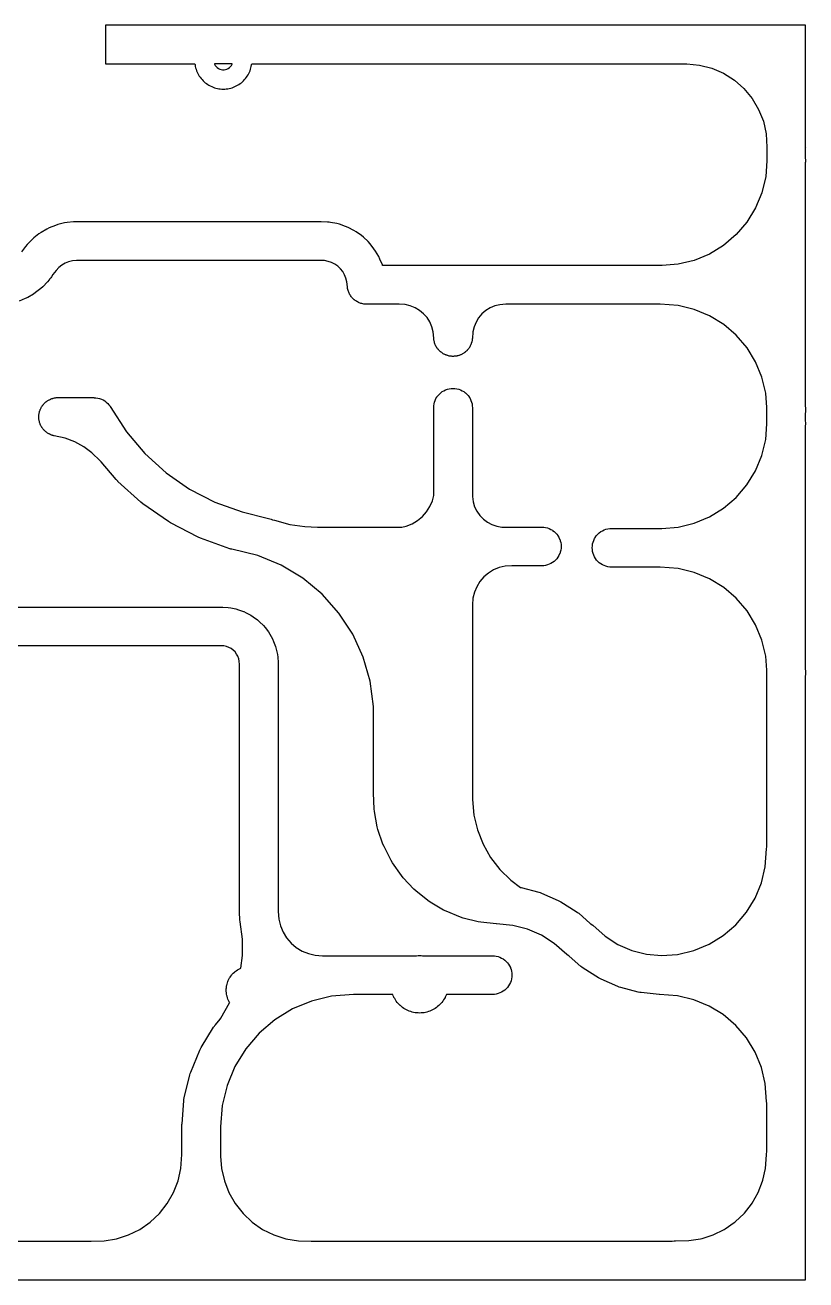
# Model space of a CAD drawing. Header units: millimetres. Extents: x 132 to 254, y 0 to 98.
# Drawn here: x 192.8 to 253.9, y -0.3 to 97.8 of the extents above; entities that cross this region are included whole.
import ezdxf

# ---------------------------------------------------------------- set-up
doc = ezdxf.new("R2010")
doc.units = ezdxf.units.MM
doc.layers.get('0').update_dxf_attribs({"linetype": 'CONTINUOUS', "true_color": 0xffffff})

msp = doc.modelspace()

# ---------------------------------------------------------------- linework, layer by layer
for points in [[(187.741, -0.277), (197.913, -0.277), (197.944, -0.278), (197.944, -0.278), (197.944, -0.278), (198.03, -0.277), (215.168, -0.277), (215.255, -0.278), (215.256, -0.278), (215.256, -0.278), (215.288, -0.277), (243.817, -0.277), (244.022, -0.29), (244.023, -0.29), (244.023, -0.29), (244.023, -0.29), (244.328, -0.277), (253.825, -0.277), (253.825, -0.277), (253.827, -0.277), (253.828, -0.276), (253.829, -0.276), (253.83, -0.276), (253.831, -0.275), (253.832, -0.274), (253.833, -0.274), (253.834, -0.273), (253.835, -0.272), (253.836, -0.271), (253.836, -0.27), (253.837, -0.268), (253.837, -0.267), (253.837, -0.266), (253.837, -0.265), (253.837, -0.264), (253.837, 46.931), (253.846, 46.982), (253.846, 46.982), (253.846, 46.983), (253.856, 47.13), (253.856, 47.13), (253.856, 47.131), (253.852, 47.278), (253.852, 47.278), (253.852, 47.279), (253.837, 47.462), (253.837, 66.494), (253.842, 66.551), (253.842, 66.552), (253.842, 66.552), (253.846, 66.699), (253.846, 66.7), (253.846, 66.7), (253.837, 66.821), (253.837, 67.472), (253.846, 67.523), (253.846, 67.523), (253.846, 67.524), (253.856, 67.671), (253.856, 67.671), (253.856, 67.672), (253.852, 67.819), (253.852, 67.819), (253.852, 67.82), (253.837, 68.003), (253.837, 87.032), (253.842, 87.09), (253.842, 87.09), (253.842, 87.09), (253.846, 87.237), (253.846, 87.238), (253.846, 87.239), (253.837, 87.359), (253.837, 88.19), (253.838, 88.193), (253.838, 88.194), (253.838, 88.194), (253.837, 88.218), (253.837, 97.734), (253.837, 97.735), (253.837, 97.736), (253.837, 97.737), (253.837, 97.738), (253.836, 97.74), (253.836, 97.741), (253.835, 97.742), (253.834, 97.743), (253.833, 97.744), (253.832, 97.744), (253.831, 97.745), (253.83, 97.746), (253.829, 97.746), (253.828, 97.746), (253.827, 97.747), (253.825, 97.747), (253.825, 97.747), (244.769, 97.747), (244.719, 97.752), (244.719, 97.752), (244.718, 97.752), (244.571, 97.758), (244.571, 97.758), (244.57, 97.758), (244.423, 97.75), (244.423, 97.75), (244.422, 97.75), (244.399, 97.747), (199.136, 97.747), (199.135, 97.747), (199.134, 97.747), (199.133, 97.746), (199.132, 97.746), (199.131, 97.746), (199.129, 97.745), (199.128, 97.744), (199.127, 97.744), (199.127, 97.743), (199.126, 97.742), (199.125, 97.741), (199.125, 97.74), (199.124, 97.738), (199.124, 97.737), (199.123, 97.736), (199.123, 97.735), (199.123, 97.734), (199.123, 94.742), (199.123, 94.741), (199.123, 94.74), (199.124, 94.739), (199.124, 94.738), (199.125, 94.737), (199.125, 94.735), (199.126, 94.734), (199.127, 94.733), (199.127, 94.733), (199.128, 94.732), (199.129, 94.731), (199.131, 94.731), (199.132, 94.73), (199.133, 94.73), (199.134, 94.729), (199.135, 94.729), (199.136, 94.729), (206.104, 94.729), (206.114, 94.646), (206.114, 94.646), (206.114, 94.645), (206.137, 94.53), (206.137, 94.529), (206.137, 94.529), (206.164, 94.418), (206.164, 94.418), (206.164, 94.418), (206.196, 94.305), (206.196, 94.304), (206.196, 94.304), (206.237, 94.193), (206.237, 94.193), (206.237, 94.193), (206.281, 94.087), (206.281, 94.087), (206.281, 94.087), (206.331, 93.98), (206.331, 93.979), (206.331, 93.979), (206.389, 93.876), (206.389, 93.876), (206.389, 93.876), (206.448, 93.779), (206.448, 93.779), (206.449, 93.778), (206.514, 93.68), (206.514, 93.68), (206.515, 93.68), (206.588, 93.587), (206.588, 93.587), (206.588, 93.587), (206.662, 93.5), (206.662, 93.5), (206.662, 93.5), (206.742, 93.413), (206.743, 93.413), (206.743, 93.412), (206.829, 93.333), (206.829, 93.332), (206.83, 93.332), (206.916, 93.258), (206.917, 93.258), (206.917, 93.258), (207.009, 93.185), (207.01, 93.185), (207.01, 93.184), (207.108, 93.119), (207.108, 93.119), (207.108, 93.119), (207.206, 93.059), (207.206, 93.059), (207.206, 93.059), (207.309, 93.001), (207.309, 93.001), (207.31, 93.001), (207.417, 92.952), (207.417, 92.951), (207.417, 92.951), (207.522, 92.908), (207.523, 92.908), (207.523, 92.908), (207.633, 92.867), (207.634, 92.867), (207.634, 92.866), (207.748, 92.834), (207.748, 92.834), (207.748, 92.834), (207.859, 92.808), (207.859, 92.808), (207.859, 92.808), (207.975, 92.785), (207.976, 92.785), (207.976, 92.784), (208.093, 92.771), (208.093, 92.771), (208.093, 92.771), (208.207, 92.762), (208.207, 92.762), (208.208, 92.762), (208.325, 92.757), (208.326, 92.757), (208.326, 92.757), (208.444, 92.762), (208.444, 92.762), (208.444, 92.762), (208.558, 92.771), (208.558, 92.771), (208.559, 92.771), (208.675, 92.784), (208.676, 92.785), (208.676, 92.785), (208.792, 92.808), (208.792, 92.808), (208.792, 92.808), (208.903, 92.834), (208.904, 92.834), (208.904, 92.834), (209.017, 92.866), (209.018, 92.867), (209.018, 92.867), (209.129, 92.908), (209.129, 92.908), (209.129, 92.908), (209.234, 92.951), (209.235, 92.951), (209.235, 92.952), (209.342, 93.001), (209.342, 93.001), (209.343, 93.001), (209.445, 93.059), (209.446, 93.059), (209.446, 93.059), (209.543, 93.119), (209.543, 93.119), (209.543, 93.119), (209.641, 93.184), (209.642, 93.185), (209.642, 93.185), (209.735, 93.258), (209.735, 93.258), (209.735, 93.258), (209.822, 93.332), (209.822, 93.332), (209.822, 93.333), (209.909, 93.412), (209.909, 93.413), (209.909, 93.413), (209.989, 93.5), (209.989, 93.5), (209.99, 93.5), (210.064, 93.587), (210.064, 93.587), (210.064, 93.587), (210.137, 93.68), (210.137, 93.68), (210.137, 93.68), (210.203, 93.778), (210.203, 93.779), (210.203, 93.779), (210.263, 93.876), (210.263, 93.876), (210.263, 93.876), (210.32, 93.979), (210.321, 93.979), (210.321, 93.98), (210.37, 94.087), (210.37, 94.087), (210.37, 94.087), (210.414, 94.193), (210.414, 94.193), (210.414, 94.193), (210.455, 94.304), (210.455, 94.304), (210.455, 94.305), (210.487, 94.418), (210.487, 94.418), (210.487, 94.418), (210.514, 94.529), (210.514, 94.529), (210.514, 94.53), (210.537, 94.645), (210.537, 94.646), (210.537, 94.646), (210.547, 94.729), (244.545, 94.729), (245.546, 94.635), (246.512, 94.386), (247.428, 93.99), (248.27, 93.455), (249.018, 92.796), (249.654, 92.027), (250.162, 91.168), (250.529, 90.241), (250.747, 89.267), (250.812, 88.22), (250.812, 87.148), (250.717, 85.917), (250.416, 84.662), (249.922, 83.468), (249.248, 82.367), (248.409, 81.384), (247.427, 80.545), (246.326, 79.869), (245.133, 79.374), (243.877, 79.072), (242.626, 78.972), (220.771, 78.972), (220.759, 79.012), (220.758, 79.012), (220.758, 79.013), (220.57, 79.478), (220.57, 79.478), (220.57, 79.479), (220.476, 79.671), (220.476, 79.671), (220.476, 79.672), (220.223, 80.106), (220.223, 80.106), (220.223, 80.106), (220.102, 80.283), (220.102, 80.284), (220.102, 80.284), (219.791, 80.677), (219.79, 80.678), (219.79, 80.678), (219.646, 80.836), (219.645, 80.836), (219.645, 80.837), (219.281, 81.182), (219.281, 81.182), (219.28, 81.183), (219.115, 81.318), (219.114, 81.319), (219.114, 81.319), (218.704, 81.609), (218.704, 81.609), (218.704, 81.609), (218.521, 81.72), (218.52, 81.72), (218.52, 81.72), (218.073, 81.949), (218.073, 81.949), (218.072, 81.949), (217.875, 82.033), (217.875, 82.033), (217.875, 82.033), (217.4, 82.196), (217.4, 82.196), (217.399, 82.196), (217.192, 82.251), (217.192, 82.251), (217.191, 82.251), (216.698, 82.345), (216.698, 82.345), (216.698, 82.345), (216.588, 82.362), (216.588, 82.362), (216.587, 82.362), (216.477, 82.37), (216.477, 82.37), (216.476, 82.37), (215.975, 82.39), (215.975, 82.39), (215.974, 82.39), (215.945, 82.39), (215.916, 82.391), (215.915, 82.391), (215.915, 82.391), (196.779, 82.391), (196.779, 82.391), (196.778, 82.391), (196.776, 82.391), (196.774, 82.391), (196.774, 82.391), (196.773, 82.391), (196.702, 82.387), (196.631, 82.384), (196.631, 82.384), (196.63, 82.384), (196.628, 82.384), (196.626, 82.383), (196.626, 82.383), (196.625, 82.383), (196.114, 82.331), (196.114, 82.331), (196.114, 82.331), (195.906, 82.295), (195.905, 82.295), (195.905, 82.295), (195.406, 82.172), (195.406, 82.171), (195.405, 82.171), (195.205, 82.106), (195.204, 82.106), (195.204, 82.106), (194.728, 81.914), (194.727, 81.914), (194.727, 81.914), (194.537, 81.821), (194.537, 81.821), (194.536, 81.821), (194.092, 81.564), (194.091, 81.564), (194.091, 81.564), (193.916, 81.445), (193.916, 81.445), (193.915, 81.445), (193.511, 81.128), (193.511, 81.128), (193.511, 81.128), (193.354, 80.986), (193.354, 80.986), (193.353, 80.985), (192.998, 80.615), (192.997, 80.615), (192.997, 80.614), (192.865, 80.456), (192.864, 80.456), (192.864, 80.456), (192.563, 80.04)], [(182.387, 52.287), (208.173, 52.287), (208.174, 52.287), (208.174, 52.287), (208.225, 52.285), (208.276, 52.284), (208.276, 52.284), (208.276, 52.284), (208.693, 52.255), (208.694, 52.255), (208.694, 52.255), (208.907, 52.225), (208.907, 52.225), (208.907, 52.225), (209.316, 52.137), (209.317, 52.137), (209.317, 52.137), (209.523, 52.077), (209.524, 52.077), (209.524, 52.077), (209.916, 51.932), (209.916, 51.932), (209.917, 51.932), (210.112, 51.843), (210.113, 51.843), (210.113, 51.843), (210.48, 51.643), (210.481, 51.643), (210.481, 51.643), (210.662, 51.527), (210.662, 51.527), (210.663, 51.527), (210.998, 51.277), (210.998, 51.277), (210.998, 51.276), (211.161, 51.136), (211.161, 51.136), (211.161, 51.136), (211.458, 50.84), (211.458, 50.84), (211.458, 50.84), (211.599, 50.678), (211.599, 50.678), (211.6, 50.677), (211.851, 50.343), (211.851, 50.343), (211.851, 50.342), (211.967, 50.162), (211.967, 50.162), (211.968, 50.161), (212.168, 49.794), (212.169, 49.794), (212.169, 49.794), (212.258, 49.599), (212.258, 49.598), (212.258, 49.598), (212.405, 49.206), (212.405, 49.206), (212.405, 49.205), (212.466, 49), (212.466, 48.999), (212.466, 48.999), (212.555, 48.59), (212.555, 48.59), (212.555, 48.589), (212.586, 48.377), (212.586, 48.377), (212.586, 48.376), (212.616, 47.959), (212.616, 47.959), (212.616, 47.959), (212.617, 47.905), (212.62, 47.852), (212.62, 47.851), (212.62, 47.851), (212.62, 28.495), (212.666, 27.903), (212.791, 27.385), (212.995, 26.892), (213.274, 26.437), (213.62, 26.031), (214.026, 25.684), (214.481, 25.406), (214.974, 25.202), (215.493, 25.077), (216.083, 25.03), (223.377, 25.036), (223.428, 25.042), (223.428, 25.042), (223.429, 25.042), (223.544, 25.051), (223.544, 25.051), (223.544, 25.051), (223.662, 25.056), (223.662, 25.056), (223.663, 25.056), (223.78, 25.051), (223.781, 25.051), (223.781, 25.051), (223.896, 25.042), (223.896, 25.042), (223.896, 25.042), (223.944, 25.036), (229.361, 25.041), (229.361, 25.041), (229.361, 25.041), (229.508, 25.033), (229.509, 25.033), (229.51, 25.033), (229.655, 25.012), (229.656, 25.012), (229.657, 25.012), (229.799, 24.976), (229.8, 24.976), (229.801, 24.976), (229.939, 24.926), (229.94, 24.926), (229.94, 24.926), (230.073, 24.863), (230.074, 24.863), (230.075, 24.862), (230.201, 24.787), (230.201, 24.786), (230.202, 24.786), (230.32, 24.698), (230.321, 24.698), (230.321, 24.698), (230.43, 24.599), (230.431, 24.598), (230.431, 24.598), (230.53, 24.489), (230.531, 24.488), (230.531, 24.488), (230.619, 24.37), (230.619, 24.369), (230.619, 24.369), (230.695, 24.243), (230.695, 24.242), (230.696, 24.242), (230.759, 24.108), (230.759, 24.108), (230.759, 24.107), (230.809, 23.969), (230.809, 23.968), (230.809, 23.968), (230.845, 23.825), (230.845, 23.824), (230.845, 23.824), (230.867, 23.678), (230.867, 23.677), (230.867, 23.677), (230.875, 23.53), (230.875, 23.529), (230.875, 23.529), (230.867, 23.382), (230.867, 23.381), (230.867, 23.38), (230.846, 23.235), (230.846, 23.234), (230.846, 23.233), (230.81, 23.091), (230.81, 23.09), (230.81, 23.089), (230.76, 22.951), (230.76, 22.95), (230.76, 22.95), (230.697, 22.817), (230.697, 22.816), (230.696, 22.815), (230.621, 22.689), (230.62, 22.689), (230.62, 22.688), (230.532, 22.57), (230.532, 22.569), (230.532, 22.569), (230.433, 22.46), (230.432, 22.459), (230.432, 22.459), (230.323, 22.36), (230.322, 22.359), (230.322, 22.359), (230.204, 22.271), (230.203, 22.271), (230.203, 22.271), (230.077, 22.195), (230.076, 22.195), (230.075, 22.194), (229.942, 22.131), (229.942, 22.131), (229.941, 22.131), (229.803, 22.081), (229.802, 22.081), (229.802, 22.081), (229.659, 22.045), (229.658, 22.045), (229.658, 22.045), (229.512, 22.023), (229.511, 22.023), (229.511, 22.023), (229.364, 22.015), (229.364, 22.015), (229.363, 22.015), (225.761, 22.013), (225.758, 22.004), (225.758, 22.004), (225.758, 22.004), (225.714, 21.897), (225.714, 21.897), (225.714, 21.897), (225.664, 21.79), (225.664, 21.789), (225.664, 21.789), (225.606, 21.686), (225.606, 21.686), (225.606, 21.686), (225.546, 21.587), (225.546, 21.587), (225.546, 21.587), (225.48, 21.489), (225.48, 21.489), (225.48, 21.488), (225.407, 21.396), (225.406, 21.396), (225.406, 21.395), (225.331, 21.308), (225.331, 21.308), (225.331, 21.307), (225.251, 21.221), (225.251, 21.221), (225.25, 21.22), (225.164, 21.14), (225.164, 21.14), (225.164, 21.14), (225.076, 21.065), (225.076, 21.065), (225.076, 21.065), (224.983, 20.992), (224.983, 20.992), (224.982, 20.991), (224.884, 20.926), (224.884, 20.926), (224.884, 20.926), (224.786, 20.865), (224.786, 20.865), (224.785, 20.865), (224.683, 20.808), (224.682, 20.807), (224.682, 20.807), (224.575, 20.758), (224.574, 20.758), (224.574, 20.758), (224.468, 20.714), (224.468, 20.714), (224.467, 20.713), (224.357, 20.673), (224.356, 20.673), (224.356, 20.672), (224.243, 20.64), (224.242, 20.64), (224.242, 20.64), (224.13, 20.613), (224.13, 20.613), (224.13, 20.613), (224.014, 20.59), (224.014, 20.59), (224.013, 20.59), (223.896, 20.576), (223.896, 20.576), (223.896, 20.576), (223.781, 20.567), (223.781, 20.567), (223.78, 20.567), (223.663, 20.563), (223.662, 20.563), (223.662, 20.563), (223.544, 20.567), (223.544, 20.567), (223.544, 20.567), (223.429, 20.576), (223.428, 20.576), (223.428, 20.576), (223.311, 20.59), (223.311, 20.59), (223.31, 20.59), (223.195, 20.613), (223.195, 20.613), (223.194, 20.613), (223.082, 20.64), (223.082, 20.64), (223.082, 20.64), (222.968, 20.672), (222.968, 20.673), (222.968, 20.673), (222.857, 20.713), (222.857, 20.714), (222.857, 20.714), (222.75, 20.758), (222.75, 20.758), (222.75, 20.758), (222.643, 20.807), (222.642, 20.807), (222.642, 20.808), (222.539, 20.865), (222.539, 20.865), (222.539, 20.865), (222.44, 20.926), (222.44, 20.926), (222.44, 20.926), (222.342, 20.991), (222.342, 20.992), (222.341, 20.992), (222.249, 21.065), (222.249, 21.065), (222.248, 21.065), (222.161, 21.14), (222.161, 21.14), (222.16, 21.14), (222.074, 21.22), (222.074, 21.221), (222.073, 21.221), (221.993, 21.307), (221.993, 21.308), (221.993, 21.308), (221.918, 21.395), (221.918, 21.396), (221.918, 21.396), (221.845, 21.488), (221.845, 21.489), (221.844, 21.489), (221.779, 21.587), (221.779, 21.587), (221.779, 21.587), (221.719, 21.686), (221.718, 21.686), (221.718, 21.686), (221.661, 21.789), (221.66, 21.789), (221.66, 21.79), (221.611, 21.897), (221.611, 21.897), (221.611, 21.897), (221.567, 22.004), (221.567, 22.004), (221.566, 22.004), (221.564, 22.01), (218.502, 22.007), (216.781, 21.872), (215.214, 21.496), (213.726, 20.879), (212.352, 20.038), (211.127, 18.991), (210.08, 17.766), (209.238, 16.393), (208.621, 14.904), (208.245, 13.339), (208.116, 11.674), (208.116, 9.383), (208.188, 8.411), (208.406, 7.448), (208.764, 6.528), (209.254, 5.671), (209.865, 4.896), (210.584, 4.22), (211.395, 3.657), (212.281, 3.221), (213.221, 2.92), (214.195, 2.761), (215.187, 2.748), (243.405, 2.748), (243.564, 2.768), (243.565, 2.769), (243.566, 2.769), (243.566, 2.769), (243.673, 2.763), (244.701, 2.777), (245.622, 2.927), (245.74, 2.956), (246.615, 3.236), (247.47, 3.658), (247.547, 3.706), (248.256, 4.198), (248.335, 4.258), (249.021, 4.904), (249.047, 4.934), (249.603, 5.639), (249.658, 5.718), (250.13, 6.544), (250.468, 7.414), (250.497, 7.503), (250.706, 8.427), (250.784, 9.484), (250.784, 9.561), (250.784, 9.561), (250.785, 9.562), (250.785, 9.563), (250.812, 9.709), (250.812, 13.484), (250.807, 13.508), (250.807, 13.508), (250.807, 13.509), (250.788, 13.655), (250.788, 13.655), (250.788, 13.656), (250.677, 15.063), (250.375, 16.319), (249.881, 17.513), (249.206, 18.615), (248.367, 19.598), (247.384, 20.437), (246.283, 21.112), (245.089, 21.607), (243.832, 21.909), (242.426, 22.02), (242.425, 22.02), (242.425, 22.02), (242.412, 22.022), (242.399, 22.023), (242.398, 22.023), (242.398, 22.023), (240.986, 22.16), (240.986, 22.16), (240.985, 22.16), (240.869, 22.176), (240.869, 22.176), (240.868, 22.176), (240.753, 22.201), (240.753, 22.201), (240.753, 22.201), (239.38, 22.558), (239.379, 22.558), (239.379, 22.558), (239.267, 22.592), (239.267, 22.592), (239.266, 22.592), (239.157, 22.634), (239.157, 22.634), (239.157, 22.634), (237.856, 23.199), (237.855, 23.2), (237.75, 23.25), (237.749, 23.25), (237.749, 23.251), (237.648, 23.31), (237.648, 23.31), (237.648, 23.31), (236.45, 24.07), (236.449, 24.07), (236.449, 24.07), (236.353, 24.137), (236.353, 24.137), (236.352, 24.137), (236.262, 24.211), (236.261, 24.211), (236.261, 24.211), (235.366, 24.998), (235.282, 25.053), (235.281, 25.053), (235.281, 25.053), (235.166, 25.145), (235.165, 25.145), (235.165, 25.146), (234.189, 26.004), (233.191, 26.638), (232.106, 27.109), (230.963, 27.405), (229.67, 27.532), (229.669, 27.532), (229.669, 27.532), (229.666, 27.532), (229.663, 27.533), (229.663, 27.533), (229.662, 27.533), (228.455, 27.656), (228.455, 27.656), (228.454, 27.656), (228.243, 27.693), (228.243, 27.693), (228.242, 27.694), (227.065, 27.988), (227.064, 27.988), (227.064, 27.988), (226.861, 28.055), (226.86, 28.055), (226.86, 28.055), (225.736, 28.514), (225.736, 28.514), (225.735, 28.515), (225.543, 28.609), (225.543, 28.61), (225.543, 28.61), (224.496, 29.224), (224.495, 29.225), (224.495, 29.225), (224.318, 29.346), (224.318, 29.346), (224.318, 29.346), (223.369, 30.103), (223.369, 30.104), (223.368, 30.104), (223.211, 30.249), (223.211, 30.249), (223.21, 30.25), (222.379, 31.134), (222.379, 31.135), (222.378, 31.135), (222.243, 31.301), (222.243, 31.301), (222.243, 31.302), (221.546, 32.295), (221.546, 32.296), (221.545, 32.296), (221.435, 32.48), (221.435, 32.48), (221.435, 32.48), (220.886, 33.563), (220.886, 33.564), (220.886, 33.564), (220.803, 33.761), (220.803, 33.762), (220.803, 33.762), (220.414, 34.912), (220.414, 34.913), (220.414, 34.913), (220.36, 35.12), (220.36, 35.121), (220.36, 35.121), (220.139, 36.315), (220.139, 36.315), (220.138, 36.315), (220.115, 36.528), (220.115, 36.529), (220.115, 36.529), (220.066, 37.742), (220.066, 37.742), (220.066, 37.742), (220.066, 37.772), (220.064, 37.801), (220.064, 37.801), (220.064, 37.802), (220.059, 44.512), (219.804, 46.483), (219.262, 48.376), (218.442, 50.167), (217.363, 51.816), (216.049, 53.284), (214.531, 54.538), (212.841, 55.552), (211.018, 56.301), (208.993, 56.799), (208.993, 56.799), (208.993, 56.799), (208.99, 56.8), (208.987, 56.8), (208.986, 56.8), (208.986, 56.801), (208.919, 56.821), (208.851, 56.841), (208.851, 56.841), (208.85, 56.842), (208.848, 56.843), (208.845, 56.843), (208.845, 56.843), (208.844, 56.844), (206.554, 57.664), (206.554, 57.664), (206.554, 57.664), (206.372, 57.743), (206.372, 57.743), (206.371, 57.743), (204.209, 58.858), (204.209, 58.858), (204.209, 58.858), (204.04, 58.96), (204.04, 58.96), (204.04, 58.96), (202.042, 60.348), (202.041, 60.348), (202.041, 60.348), (201.887, 60.471), (201.887, 60.471), (201.887, 60.471), (200.087, 62.108), (200.087, 62.108), (200.087, 62.109), (199.95, 62.25), (199.95, 62.25), (199.95, 62.251), (198.772, 63.645), (198.707, 63.703), (198.706, 63.703), (198.706, 63.703), (198.063, 64.338), (197.423, 64.813), (196.722, 65.193), (195.976, 65.472), (195.094, 65.665), (195.094, 65.665), (195.093, 65.665), (195.036, 65.68), (194.979, 65.695), (194.978, 65.695), (194.978, 65.695), (194.965, 65.7), (194.951, 65.703), (194.951, 65.704), (194.95, 65.704), (194.895, 65.725), (194.839, 65.745), (194.839, 65.745), (194.838, 65.745), (194.825, 65.751), (194.813, 65.756), (194.812, 65.756), (194.811, 65.757), (194.758, 65.783), (194.705, 65.808), (194.704, 65.808), (194.704, 65.809), (194.692, 65.816), (194.68, 65.822), (194.679, 65.822), (194.678, 65.823), (194.628, 65.854), (194.578, 65.884), (194.577, 65.885), (194.577, 65.885), (194.565, 65.893), (194.554, 65.901), (194.553, 65.901), (194.553, 65.901), (194.506, 65.938), (194.458, 65.973), (194.458, 65.973), (194.457, 65.974), (194.447, 65.983), (194.436, 65.991), (194.436, 65.992), (194.435, 65.992), (194.392, 66.033), (194.348, 66.072), (194.348, 66.073), (194.347, 66.073), (194.338, 66.084), (194.328, 66.093), (194.328, 66.093), (194.327, 66.094), (194.288, 66.139), (194.249, 66.182), (194.248, 66.183), (194.248, 66.183), (194.24, 66.194), (194.23, 66.205), (194.23, 66.205), (194.23, 66.206), (194.195, 66.254), (194.16, 66.302), (194.16, 66.302), (194.159, 66.303), (194.152, 66.314), (194.144, 66.326), (194.144, 66.326), (194.144, 66.327), (194.114, 66.378), (194.084, 66.429), (194.083, 66.429), (194.083, 66.43), (194.077, 66.442), (194.07, 66.454), (194.07, 66.455), (194.07, 66.456), (194.046, 66.509), (194.02, 66.563), (194.02, 66.563), (194.02, 66.564), (194.015, 66.577), (194.009, 66.59), (194.009, 66.59), (194.009, 66.591), (193.99, 66.647), (193.97, 66.703), (193.97, 66.703), (193.97, 66.704), (193.966, 66.717), (193.962, 66.73), (193.962, 66.731), (193.962, 66.732), (193.948, 66.789), (193.934, 66.847), (193.934, 66.847), (193.934, 66.848), (193.932, 66.862), (193.929, 66.875), (193.929, 66.876), (193.928, 66.876), (193.921, 66.935), (193.912, 66.993), (193.912, 66.994), (193.912, 66.995), (193.911, 67.009), (193.91, 67.022), (193.91, 67.023), (193.91, 67.024), (193.908, 67.083), (193.905, 67.142), (193.905, 67.142), (193.905, 67.143), (193.906, 67.157), (193.905, 67.171), (193.905, 67.171), (193.905, 67.172), (193.909, 67.231), (193.912, 67.29), (193.912, 67.291), (193.912, 67.291), (193.914, 67.305), (193.915, 67.319), (193.915, 67.319), (193.915, 67.32), (193.925, 67.378), (193.934, 67.437), (193.934, 67.437), (193.934, 67.438), (193.937, 67.452), (193.94, 67.465), (193.94, 67.466), (193.94, 67.466), (193.955, 67.523), (193.97, 67.581), (193.97, 67.582), (193.97, 67.582), (193.975, 67.595), (193.978, 67.608), (193.979, 67.609), (193.979, 67.61), (194, 67.665), (194.02, 67.721), (194.02, 67.721), (194.02, 67.722), (194.026, 67.734), (194.031, 67.747), (194.031, 67.748), (194.032, 67.748), (194.058, 67.801), (194.083, 67.855), (194.083, 67.855), (194.084, 67.856), (194.091, 67.868), (194.097, 67.88), (194.097, 67.881), (194.098, 67.881), (194.129, 67.931), (194.159, 67.982), (194.16, 67.983), (194.16, 67.983), (194.168, 67.994), (194.176, 68.006), (194.176, 68.007), (194.176, 68.007), (194.213, 68.054), (194.248, 68.101), (194.248, 68.102), (194.249, 68.102), (194.258, 68.113), (194.266, 68.124), (194.267, 68.124), (194.267, 68.125), (194.308, 68.168), (194.347, 68.211), (194.348, 68.212), (194.348, 68.212), (194.359, 68.222), (194.368, 68.232), (194.369, 68.232), (194.369, 68.233), (194.414, 68.271), (194.457, 68.311), (194.458, 68.312), (194.458, 68.312), (194.47, 68.32), (194.48, 68.329), (194.48, 68.33), (194.481, 68.33), (194.529, 68.364), (194.577, 68.4), (194.577, 68.4), (194.578, 68.4), (194.59, 68.407), (194.601, 68.416), (194.601, 68.416), (194.602, 68.416), (194.653, 68.446), (194.704, 68.476), (194.704, 68.476), (194.705, 68.477), (194.718, 68.483), (194.73, 68.489), (194.73, 68.49), (194.731, 68.49), (194.785, 68.514), (194.838, 68.54), (194.839, 68.54), (194.839, 68.54), (194.852, 68.545), (194.865, 68.55), (194.865, 68.551), (194.866, 68.551), (194.922, 68.57), (194.978, 68.59), (194.978, 68.59), (194.979, 68.59), (194.992, 68.593), (195.006, 68.598), (195.006, 68.598), (195.007, 68.598), (195.064, 68.611), (195.122, 68.626), (195.122, 68.626), (195.123, 68.626), (195.137, 68.628), (195.15, 68.631), (195.151, 68.631), (195.151, 68.631), (195.21, 68.639), (195.269, 68.648), (195.269, 68.648), (195.27, 68.648), (195.284, 68.648), (195.297, 68.65), (195.298, 68.65), (195.299, 68.65), (195.358, 68.652), (195.417, 68.655), (195.417, 68.655), (195.417, 68.655), (198.069, 68.655), (198.069, 68.655), (198.07, 68.655), (198.217, 68.648), (198.218, 68.648), (198.218, 68.648), (198.244, 68.644), (198.369, 68.638), (198.37, 68.637), (198.37, 68.637), (198.516, 68.616), (198.517, 68.616), (198.517, 68.616), (198.66, 68.58), (198.661, 68.58), (198.661, 68.579), (198.8, 68.53), (198.8, 68.53), (198.801, 68.529), (198.934, 68.466), (198.935, 68.466), (198.935, 68.466), (199.061, 68.39), (199.062, 68.39), (199.062, 68.389), (199.181, 68.302), (199.181, 68.301), (199.182, 68.301), (199.291, 68.202), (199.291, 68.202), (199.292, 68.201), (199.39, 68.092), (199.391, 68.092), (199.391, 68.091), (199.479, 67.973), (199.479, 67.972), (199.48, 67.972), (199.491, 67.953), (199.492, 67.952), (199.493, 67.951), (199.494, 67.95), (199.494, 67.949), (199.495, 67.949), (200.755, 65.985), (202.196, 64.279), (203.849, 62.776), (205.684, 61.501), (207.669, 60.478), (209.791, 59.718), (211.85, 59.211), (211.85, 59.211), (211.851, 59.211), (211.958, 59.181), (211.958, 59.18), (211.959, 59.18), (212.063, 59.142), (212.064, 59.142), (212.126, 59.116), (212.171, 59.111), (212.172, 59.11), (212.172, 59.11), (212.316, 59.078), (212.316, 59.078), (212.317, 59.078), (213.536, 58.742), (214.698, 58.567), (215.695, 58.536), (222.29, 58.536), (222.623, 58.61), (223.08, 58.791), (223.503, 59.041), (223.881, 59.355), (224.206, 59.723), (224.469, 60.138), (224.664, 60.589), (224.768, 60.996), (224.768, 67.859), (224.768, 67.859), (224.768, 67.859), (224.776, 68.006), (224.776, 68.007), (224.776, 68.008), (224.797, 68.153), (224.797, 68.154), (224.798, 68.154), (224.833, 68.297), (224.834, 68.298), (224.834, 68.298), (224.883, 68.437), (224.884, 68.438), (224.884, 68.438), (224.947, 68.571), (224.947, 68.572), (224.947, 68.572), (225.023, 68.698), (225.023, 68.699), (225.024, 68.699), (225.111, 68.818), (225.112, 68.818), (225.112, 68.819), (225.211, 68.928), (225.211, 68.928), (225.212, 68.929), (225.321, 69.027), (225.321, 69.028), (225.322, 69.028), (225.44, 69.116), (225.441, 69.116), (225.441, 69.117), (225.567, 69.192), (225.568, 69.193), (225.569, 69.193), (225.702, 69.256), (225.702, 69.256), (225.703, 69.256), (225.841, 69.306), (225.842, 69.306), (225.842, 69.306), (225.985, 69.342), (225.986, 69.342), (225.987, 69.342), (226.132, 69.364), (226.133, 69.364), (226.133, 69.364), (226.28, 69.371), (226.281, 69.371), (226.282, 69.371), (226.429, 69.364), (226.429, 69.364), (226.43, 69.364), (226.575, 69.342), (226.576, 69.342), (226.577, 69.342), (226.719, 69.306), (226.72, 69.306), (226.721, 69.306), (226.859, 69.256), (226.86, 69.256), (226.86, 69.256), (226.993, 69.193), (226.994, 69.193), (226.995, 69.192), (227.121, 69.117), (227.121, 69.116), (227.122, 69.116), (227.24, 69.028), (227.241, 69.028), (227.241, 69.027), (227.35, 68.929), (227.351, 68.928), (227.351, 68.928), (227.45, 68.819), (227.45, 68.818), (227.451, 68.818), (227.538, 68.699), (227.539, 68.699), (227.539, 68.698), (227.615, 68.572), (227.615, 68.572), (227.615, 68.571), (227.678, 68.438), (227.678, 68.438), (227.679, 68.437), (227.728, 68.298), (227.728, 68.298), (227.729, 68.297), (227.764, 68.154), (227.764, 68.154), (227.765, 68.153), (227.786, 68.008), (227.786, 68.007), (227.786, 68.006), (227.794, 67.859), (227.794, 67.859), (227.794, 67.859), (227.794, 60.913), (227.851, 60.508), (227.968, 60.128), (228.143, 59.771), (228.372, 59.445), (228.649, 59.16), (228.967, 58.921), (229.318, 58.735), (229.694, 58.607), (230.086, 58.538), (230.263, 58.536), (233.215, 58.536), (233.215, 58.536), (233.216, 58.536), (233.363, 58.528), (233.363, 58.528), (233.364, 58.528), (233.51, 58.507), (233.51, 58.507), (233.511, 58.506), (233.654, 58.471), (233.654, 58.47), (233.655, 58.47), (233.793, 58.421), (233.794, 58.42), (233.795, 58.42), (233.928, 58.357), (233.928, 58.357), (233.929, 58.357), (234.055, 58.281), (234.055, 58.281), (234.056, 58.28), (234.174, 58.193), (234.175, 58.192), (234.175, 58.192), (234.284, 58.093), (234.285, 58.093), (234.285, 58.092), (234.384, 57.983), (234.384, 57.983), (234.385, 57.982), (234.472, 57.864), (234.473, 57.863), (234.473, 57.863), (234.549, 57.737), (234.549, 57.736), (234.549, 57.735), (234.612, 57.602), (234.613, 57.602), (234.613, 57.601), (234.662, 57.463), (234.663, 57.462), (234.663, 57.461), (234.699, 57.319), (234.699, 57.318), (234.699, 57.317), (234.72, 57.172), (234.72, 57.171), (234.721, 57.171), (234.728, 57.024), (234.728, 57.023), (234.728, 57.022), (234.721, 56.875), (234.72, 56.875), (234.72, 56.874), (234.699, 56.729), (234.699, 56.728), (234.699, 56.727), (234.663, 56.585), (234.663, 56.584), (234.662, 56.583), (234.613, 56.445), (234.613, 56.444), (234.612, 56.444), (234.549, 56.311), (234.549, 56.31), (234.549, 56.309), (234.473, 56.183), (234.473, 56.183), (234.472, 56.182), (234.385, 56.064), (234.384, 56.063), (234.384, 56.063), (234.285, 55.954), (234.285, 55.953), (234.284, 55.953), (234.175, 55.854), (234.175, 55.854), (234.174, 55.853), (234.056, 55.766), (234.055, 55.765), (234.055, 55.765), (233.929, 55.689), (233.928, 55.689), (233.928, 55.689), (233.795, 55.626), (233.794, 55.626), (233.793, 55.625), (233.655, 55.576), (233.654, 55.576), (233.654, 55.575), (233.511, 55.54), (233.51, 55.539), (233.51, 55.539), (233.364, 55.518), (233.363, 55.518), (233.363, 55.518), (233.216, 55.51), (233.215, 55.51), (233.215, 55.51), (230.885, 55.51), (230.351, 55.471), (229.891, 55.364), (229.454, 55.185), (229.05, 54.941), (228.689, 54.636), (228.38, 54.279), (228.131, 53.878), (227.948, 53.443), (227.836, 52.987), (227.794, 52.461), (227.794, 37.255), (227.907, 36.028), (228.183, 34.865), (228.621, 33.752), (229.21, 32.713), (229.941, 31.766), (230.797, 30.933), (231.564, 30.373), (231.608, 30.364), (231.608, 30.363), (231.608, 30.363), (232.981, 30.007), (232.981, 30.007), (232.981, 30.007), (233.093, 29.973), (233.094, 29.973), (233.094, 29.973), (233.203, 29.93), (233.203, 29.93), (233.203, 29.93), (234.504, 29.365), (234.505, 29.365), (234.505, 29.365), (234.61, 29.314), (234.61, 29.314), (234.611, 29.314), (234.712, 29.255), (234.712, 29.255), (234.712, 29.255), (235.91, 28.495), (235.91, 28.495), (235.91, 28.495), (236.006, 28.428), (236.007, 28.428), (236.007, 28.428), (236.098, 28.354), (236.098, 28.354), (236.098, 28.354), (236.993, 27.567), (237.034, 27.542), (237.035, 27.542), (237.035, 27.541), (237.154, 27.454), (237.154, 27.453), (237.155, 27.453), (237.188, 27.423), (237.189, 27.422), (237.19, 27.422), (237.191, 27.421), (237.192, 27.421), (237.193, 27.42), (237.193, 27.42), (238.17, 26.561), (239.169, 25.927), (240.253, 25.456), (241.397, 25.16), (242.559, 25.046), (243.833, 25.147), (245.09, 25.448), (246.284, 25.943), (247.386, 26.618), (248.369, 27.458), (249.208, 28.44), (249.883, 29.542), (250.378, 30.736), (250.679, 31.992), (250.788, 33.398), (250.788, 33.398), (250.788, 33.398), (250.806, 33.544), (250.806, 33.545), (250.806, 33.546), (250.812, 33.572), (250.812, 47.343), (250.725, 48.449), (250.424, 49.705), (249.929, 50.899), (249.254, 52.001), (248.414, 52.984), (247.432, 53.824), (246.33, 54.499), (245.136, 54.993), (243.879, 55.295), (242.472, 55.406), (242.471, 55.406), (242.471, 55.406), (242.468, 55.406), (238.671, 55.406), (238.671, 55.406), (238.67, 55.406), (238.523, 55.414), (238.523, 55.414), (238.522, 55.414), (238.377, 55.435), (238.376, 55.435), (238.375, 55.435), (238.233, 55.471), (238.232, 55.471), (238.231, 55.472), (238.093, 55.521), (238.092, 55.521), (238.092, 55.522), (237.959, 55.585), (237.958, 55.585), (237.958, 55.585), (237.831, 55.661), (237.831, 55.661), (237.83, 55.662), (237.712, 55.749), (237.712, 55.75), (237.711, 55.75), (237.602, 55.849), (237.602, 55.849), (237.601, 55.85), (237.502, 55.959), (237.502, 55.959), (237.501, 55.96), (237.414, 56.078), (237.413, 56.079), (237.413, 56.079), (237.337, 56.205), (237.337, 56.206), (237.337, 56.206), (237.274, 56.339), (237.274, 56.34), (237.273, 56.341), (237.224, 56.479), (237.224, 56.48), (237.224, 56.48), (237.188, 56.623), (237.188, 56.624), (237.187, 56.624), (237.166, 56.77), (237.166, 56.771), (237.166, 56.771), (237.159, 56.918), (237.159, 56.919), (237.159, 56.919), (237.166, 57.066), (237.166, 57.067), (237.166, 57.068), (237.187, 57.213), (237.188, 57.214), (237.188, 57.215), (237.224, 57.357), (237.224, 57.358), (237.224, 57.359), (237.273, 57.497), (237.274, 57.498), (237.274, 57.498), (237.337, 57.631), (237.337, 57.632), (237.337, 57.632), (237.413, 57.759), (237.413, 57.759), (237.414, 57.76), (237.501, 57.878), (237.502, 57.878), (237.502, 57.879), (237.601, 57.988), (237.602, 57.988), (237.602, 57.989), (237.711, 58.088), (237.712, 58.088), (237.712, 58.088), (237.83, 58.176), (237.831, 58.177), (237.831, 58.177), (237.958, 58.253), (237.958, 58.253), (237.959, 58.253), (238.092, 58.316), (238.092, 58.316), (238.093, 58.317), (238.231, 58.366), (238.232, 58.366), (238.233, 58.366), (238.375, 58.402), (238.376, 58.402), (238.377, 58.402), (238.522, 58.424), (238.523, 58.424), (238.523, 58.424), (238.67, 58.431), (238.671, 58.431), (238.671, 58.431), (242.594, 58.431), (243.877, 58.533), (245.133, 58.836), (246.326, 59.331), (247.427, 60.006), (248.409, 60.846), (249.248, 61.828), (249.922, 62.93), (250.416, 64.123), (250.717, 65.378), (250.812, 66.61), (250.812, 67.884), (250.725, 68.99), (250.424, 70.246), (249.929, 71.44), (249.254, 72.542), (248.414, 73.525), (247.432, 74.365), (246.33, 75.04), (245.136, 75.534), (243.88, 75.836), (242.474, 75.944), (242.474, 75.944), (242.474, 75.944), (242.449, 75.947), (230.394, 75.947), (229.939, 75.91), (229.551, 75.816), (229.183, 75.662), (228.843, 75.452), (228.54, 75.192), (228.282, 74.887), (228.074, 74.546), (227.923, 74.177), (227.83, 73.786), (227.789, 73.266), (227.789, 73.265), (227.789, 73.265), (227.787, 73.252), (227.786, 73.238), (227.786, 73.237), (227.786, 73.237), (227.777, 73.178), (227.77, 73.119), (227.77, 73.119), (227.77, 73.118), (227.767, 73.105), (227.765, 73.091), (227.764, 73.091), (227.764, 73.09), (227.75, 73.032), (227.737, 72.974), (227.736, 72.974), (227.736, 72.973), (227.732, 72.96), (227.729, 72.947), (227.728, 72.947), (227.728, 72.946), (227.708, 72.89), (227.689, 72.834), (227.689, 72.833), (227.689, 72.833), (227.683, 72.82), (227.679, 72.807), (227.678, 72.807), (227.678, 72.806), (227.653, 72.753), (227.628, 72.698), (227.628, 72.698), (227.628, 72.697), (227.621, 72.686), (227.615, 72.673), (227.615, 72.673), (227.615, 72.672), (227.584, 72.621), (227.555, 72.57), (227.554, 72.569), (227.554, 72.569), (227.546, 72.558), (227.539, 72.546), (227.539, 72.545), (227.538, 72.545), (227.503, 72.497), (227.468, 72.449), (227.468, 72.448), (227.468, 72.448), (227.459, 72.438), (227.451, 72.427), (227.45, 72.426), (227.45, 72.426), (227.41, 72.382), (227.371, 72.337), (227.37, 72.336), (227.37, 72.336), (227.36, 72.327), (227.351, 72.317), (227.351, 72.316), (227.35, 72.316), (227.306, 72.276), (227.263, 72.235), (227.262, 72.235), (227.262, 72.234), (227.251, 72.226), (227.241, 72.217), (227.241, 72.216), (227.24, 72.216), (227.192, 72.181), (227.145, 72.144), (227.145, 72.144), (227.144, 72.144), (227.133, 72.136), (227.122, 72.128), (227.121, 72.128), (227.121, 72.128), (227.07, 72.097), (227.019, 72.066), (227.019, 72.065), (227.018, 72.065), (227.006, 72.059), (226.995, 72.052), (226.994, 72.052), (226.993, 72.051), (226.94, 72.026), (226.887, 72), (226.886, 71.999), (226.885, 71.999), (226.873, 71.994), (226.86, 71.989), (226.86, 71.988), (226.859, 71.988), (226.803, 71.968), (226.748, 71.947), (226.747, 71.947), (226.747, 71.947), (226.733, 71.943), (226.721, 71.938), (226.72, 71.938), (226.719, 71.938), (226.662, 71.924), (226.604, 71.908), (226.604, 71.908), (226.603, 71.908), (226.59, 71.906), (226.577, 71.902), (226.576, 71.902), (226.575, 71.902), (226.517, 71.893), (226.458, 71.884), (226.458, 71.883), (226.457, 71.883), (226.443, 71.882), (226.43, 71.88), (226.429, 71.88), (226.429, 71.88), (226.369, 71.877), (226.31, 71.873), (226.309, 71.873), (226.309, 71.873), (226.295, 71.874), (226.282, 71.873), (226.281, 71.873), (226.28, 71.873), (226.221, 71.876), (226.162, 71.878), (226.161, 71.878), (226.16, 71.878), (226.147, 71.88), (226.133, 71.88), (226.133, 71.88), (226.132, 71.88), (226.073, 71.889), (226.014, 71.897), (226.014, 71.897), (226.013, 71.897), (226, 71.9), (225.987, 71.902), (225.986, 71.902), (225.985, 71.902), (225.928, 71.917), (225.87, 71.93), (225.869, 71.93), (225.869, 71.93), (225.856, 71.935), (225.842, 71.938), (225.842, 71.938), (225.841, 71.938), (225.785, 71.958), (225.729, 71.977), (225.728, 71.978), (225.728, 71.978), (225.716, 71.983), (225.703, 71.988), (225.702, 71.988), (225.702, 71.989), (225.648, 72.014), (225.594, 72.038), (225.593, 72.039), (225.593, 72.039), (225.581, 72.046), (225.569, 72.051), (225.568, 72.052), (225.567, 72.052), (225.516, 72.083), (225.465, 72.112), (225.464, 72.112), (225.464, 72.113), (225.453, 72.121), (225.441, 72.128), (225.441, 72.128), (225.44, 72.128), (225.392, 72.164), (225.344, 72.198), (225.344, 72.199), (225.343, 72.199), (225.333, 72.208), (225.322, 72.216), (225.321, 72.216), (225.321, 72.217), (225.277, 72.257), (225.232, 72.296), (225.232, 72.296), (225.231, 72.297), (225.222, 72.307), (225.212, 72.316), (225.211, 72.316), (225.211, 72.317), (225.171, 72.361), (225.13, 72.404), (225.13, 72.404), (225.13, 72.405), (225.121, 72.416), (225.112, 72.426), (225.112, 72.426), (225.111, 72.427), (225.076, 72.474), (225.04, 72.521), (225.039, 72.522), (225.039, 72.522), (225.032, 72.534), (225.024, 72.545), (225.023, 72.545), (225.023, 72.546), (224.992, 72.597), (224.961, 72.647), (224.961, 72.648), (224.96, 72.648), (224.954, 72.66), (224.947, 72.672), (224.947, 72.673), (224.947, 72.673), (224.921, 72.727), (224.895, 72.78), (224.895, 72.781), (224.894, 72.781), (224.89, 72.794), (224.884, 72.806), (224.884, 72.807), (224.883, 72.807), (224.863, 72.863), (224.842, 72.919), (224.842, 72.919), (224.842, 72.92), (224.838, 72.933), (224.834, 72.946), (224.834, 72.947), (224.833, 72.947), (224.819, 73.005), (224.803, 73.062), (224.803, 73.063), (224.803, 73.063), (224.801, 73.077), (224.798, 73.09), (224.797, 73.091), (224.797, 73.091), (224.789, 73.15), (224.779, 73.209), (224.779, 73.209), (224.779, 73.21), (224.778, 73.223), (224.776, 73.237), (224.776, 73.237), (224.776, 73.238), (224.773, 73.286), (224.726, 73.792), (224.626, 74.186), (224.465, 74.56), (224.247, 74.904), (223.978, 75.209), (223.665, 75.469), (223.315, 75.677), (222.937, 75.827), (222.54, 75.917), (222.064, 75.947), (219.525, 75.947), (219.525, 75.947), (219.524, 75.947), (219.45, 75.951), (219.377, 75.955), (219.376, 75.955), (219.376, 75.955), (219.376, 75.955), (219.376, 75.955), (219.303, 75.965), (219.23, 75.976), (219.23, 75.976), (219.229, 75.976), (219.229, 75.976), (219.157, 75.994), (219.086, 76.012), (219.086, 76.012), (219.085, 76.012), (219.085, 76.013), (219.016, 76.037), (218.946, 76.062), (218.946, 76.062), (218.946, 76.062), (218.946, 76.062), (218.945, 76.063), (218.879, 76.094), (218.812, 76.126), (218.812, 76.126), (218.812, 76.126), (218.811, 76.126), (218.811, 76.126), (218.748, 76.164), (218.685, 76.202), (218.684, 76.202), (218.684, 76.202), (218.684, 76.202), (218.684, 76.203), (218.625, 76.246), (218.566, 76.29), (218.565, 76.291), (218.565, 76.291), (218.565, 76.291), (218.564, 76.291), (218.51, 76.34), (218.455, 76.39), (218.455, 76.39), (218.455, 76.39), (218.455, 76.391), (218.405, 76.445), (218.356, 76.5), (218.355, 76.5), (218.355, 76.5), (218.355, 76.501), (218.311, 76.56), (218.267, 76.619), (218.267, 76.62), (218.267, 76.62), (218.267, 76.62), (218.229, 76.683), (218.191, 76.746), (218.191, 76.747), (218.191, 76.747), (218.191, 76.747), (218.19, 76.747), (218.159, 76.814), (218.127, 76.88), (218.127, 76.881), (218.127, 76.881), (218.127, 76.881), (218.127, 76.881), (218.127, 76.882), (218.102, 76.951), (218.077, 77.02), (218.077, 77.021), (218.077, 77.021), (218.077, 77.021), (218.077, 77.021), (218.059, 77.093), (218.041, 77.164), (218.041, 77.165), (218.041, 77.165), (218.041, 77.165), (218.041, 77.165), (218.03, 77.238), (218.019, 77.311), (218.019, 77.312), (218.019, 77.312), (218.019, 77.312), (217.981, 77.703), (217.913, 77.98), (217.806, 78.245), (217.662, 78.492), (217.485, 78.716), (217.278, 78.912), (217.045, 79.077), (216.791, 79.207), (216.521, 79.299), (216.245, 79.352), (215.885, 79.366), (196.856, 79.366), (196.528, 79.333), (196.236, 79.261), (195.958, 79.148), (195.697, 78.998), (195.461, 78.813), (195.251, 78.595), (195.011, 78.263), (194.888, 78.093), (194.839, 78.012), (194.839, 78.012), (194.838, 78.011), (194.751, 77.893), (194.75, 77.892), (194.75, 77.892), (194.706, 77.843), (194.576, 77.688), (194.576, 77.688), (194.576, 77.688), (194.22, 77.317), (194.22, 77.317), (194.219, 77.317), (194.063, 77.175), (194.063, 77.175), (194.062, 77.175), (193.658, 76.858), (193.658, 76.858), (193.657, 76.858), (193.483, 76.739), (193.482, 76.739), (193.482, 76.739), (193.037, 76.482), (193.037, 76.482), (193.036, 76.482), (192.847, 76.389), (192.846, 76.389), (192.846, 76.389), (192.37, 76.197)], [(187.641, 2.748), (198.01, 2.748), (199.004, 2.761), (199.978, 2.92), (200.918, 3.221), (201.803, 3.658), (202.614, 4.22), (203.332, 4.897), (203.943, 5.672), (204.433, 6.529), (204.791, 7.449), (205.009, 8.411), (205.09, 9.508), (205.09, 9.508), (205.09, 9.508), (205.091, 9.515), (205.091, 11.742), (205.091, 11.743), (205.091, 11.743), (205.095, 11.815), (205.096, 11.849), (205.096, 11.849), (205.096, 11.849), (205.097, 11.874), (205.098, 11.89), (205.098, 11.891), (205.098, 11.891), (205.099, 11.897), (205.238, 13.693), (205.239, 13.693), (205.239, 13.693), (205.252, 13.811), (205.252, 13.812), (205.253, 13.812), (205.276, 13.929), (205.276, 13.929), (205.276, 13.929), (205.708, 15.727), (205.708, 15.727), (205.708, 15.727), (205.74, 15.841), (205.74, 15.841), (205.74, 15.842), (205.781, 15.952), (205.781, 15.952), (205.781, 15.953), (206.489, 17.661), (206.489, 17.661), (206.489, 17.661), (206.539, 17.768), (206.539, 17.769), (206.539, 17.769), (206.597, 17.872), (206.597, 17.872), (206.597, 17.872), (207.563, 19.449), (207.563, 19.449), (207.564, 19.449), (207.629, 19.547), (207.629, 19.548), (207.63, 19.548), (207.702, 19.64), (207.703, 19.641), (207.703, 19.641), (208.089, 20.093), (208.127, 20.167), (208.127, 20.167), (208.127, 20.167), (208.819, 21.36), (208.825, 21.374), (208.819, 21.385), (208.819, 21.385), (208.819, 21.385), (208.761, 21.488), (208.761, 21.488), (208.761, 21.489), (208.712, 21.596), (208.712, 21.596), (208.711, 21.596), (208.689, 21.65), (208.689, 21.65), (208.689, 21.651), (208.648, 21.761), (208.648, 21.762), (208.648, 21.762), (208.616, 21.875), (208.616, 21.876), (208.616, 21.876), (208.602, 21.933), (208.602, 21.933), (208.602, 21.933), (208.579, 22.049), (208.579, 22.049), (208.579, 22.05), (208.565, 22.167), (208.565, 22.167), (208.565, 22.167), (208.56, 22.226), (208.56, 22.226), (208.56, 22.226), (208.556, 22.344), (208.556, 22.344), (208.556, 22.345), (208.56, 22.463), (208.56, 22.463), (208.56, 22.463), (208.565, 22.521), (208.565, 22.522), (208.565, 22.522), (208.579, 22.639), (208.579, 22.639), (208.579, 22.64), (208.602, 22.755), (208.602, 22.755), (208.602, 22.756), (208.616, 22.813), (208.616, 22.813), (208.616, 22.813), (208.648, 22.927), (208.648, 22.927), (208.648, 22.928), (208.689, 23.038), (208.689, 23.039), (208.689, 23.039), (208.711, 23.093), (208.712, 23.093), (208.712, 23.093), (208.761, 23.2), (208.761, 23.201), (208.761, 23.201), (208.819, 23.304), (208.819, 23.304), (208.819, 23.304), (208.85, 23.354), (208.85, 23.354), (208.85, 23.355), (208.915, 23.453), (208.916, 23.453), (208.916, 23.453), (208.989, 23.546), (208.989, 23.546), (208.989, 23.546), (209.027, 23.591), (209.027, 23.591), (209.028, 23.591), (209.108, 23.678), (209.108, 23.678), (209.108, 23.678), (209.195, 23.758), (209.195, 23.758), (209.195, 23.759), (209.24, 23.797), (209.24, 23.797), (209.24, 23.797), (209.333, 23.87), (209.333, 23.87), (209.333, 23.87), (209.431, 23.936), (209.432, 23.936), (209.432, 23.936), (209.482, 23.967), (209.482, 23.967), (209.482, 23.967), (209.585, 24.025), (209.585, 24.025), (209.586, 24.025), (209.684, 24.07), (209.813, 25.046), (209.815, 26.325), (209.635, 27.692), (209.635, 27.692), (209.635, 27.693), (209.623, 27.839), (209.623, 27.84), (209.623, 27.841), (209.626, 27.981), (209.599, 28.317), (209.599, 28.317), (209.599, 28.317), (209.597, 28.376), (209.594, 28.435), (209.594, 28.435), (209.594, 28.435), (209.594, 47.797), (209.576, 48.052), (209.533, 48.248), (209.463, 48.437), (209.366, 48.613), (209.245, 48.774), (209.103, 48.916), (208.942, 49.036), (208.765, 49.132), (208.576, 49.202), (208.379, 49.244), (208.122, 49.262), (182.387, 49.262)]]:
    msp.add_lwpolyline(points)
msp.add_lwpolyline([(207.637, 94.729), (207.642, 94.713), (207.695, 94.609), (207.763, 94.515), (207.845, 94.433), (207.939, 94.365), (208.043, 94.312), (208.153, 94.277), (208.268, 94.258), (208.384, 94.258), (208.498, 94.277), (208.609, 94.312), (208.712, 94.365), (208.806, 94.433), (208.888, 94.515), (208.957, 94.609), (209.009, 94.713), (209.015, 94.729), (207.637, 94.729)], close=True)

doc.saveas('drawing.dxf')
